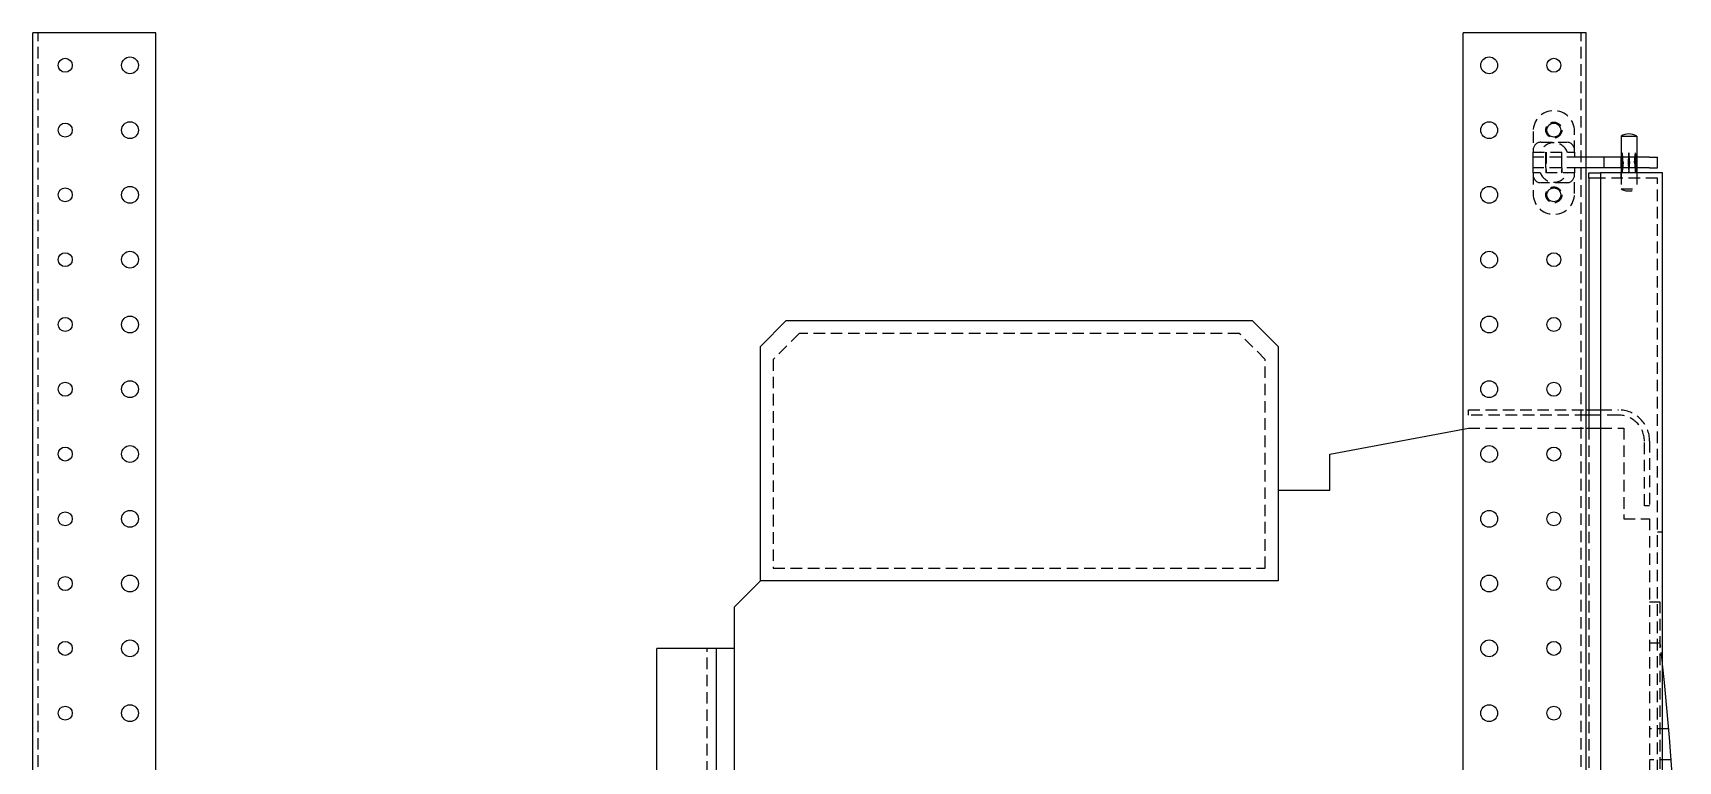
# Model space of a CAD drawing. Header units: millimetres. Extents: x -116965 to 323937, y 291661 to 566926.
# Drawn here: x -23870.7 to -23416.8, y 303395.3 to 303596 of the extents above; entities that cross this region are included whole.
import ezdxf

# ---------------------------------------------------------------- set-up
doc = ezdxf.new("R2010")
doc.units = ezdxf.units.MM
doc.linetypes.add('HIDDEN2', pattern=[4.7625, 3.175, -1.5875])
doc.layers.add('ALPHA', color=255, linetype='Continuous')
doc.layers.add('Pointille_Court', color=40, linetype='HIDDEN2', lineweight=25)

msp = doc.modelspace()

# ---------------------------------------------------------------- linework, layer by layer
at = {"layer": 'ALPHA'}
for p, q in [((-23870.739208, 302774.568384), (-23870.739208, 303595.996955)), ((-23836.810636, 303595.996955), (-23870.739208, 303595.996955)), ((-23836.810636, 302774.568384), (-23836.810636, 303595.996955)), ((-23476.096351, 302774.568384), (-23476.096351, 303595.996955)), ((-23442.167779, 303595.996955), (-23476.096351, 303595.996955)), ((-23442.167779, 302774.568384), (-23442.167779, 303595.996955)), ((-23432.524922, 303567.568384), (-23432.524922, 303561.711241)), ((-23432.524922, 303567.568384), (-23428.239208, 303567.568384)), ((-23428.239208, 303567.568384), (-23428.239208, 303561.711241)), ((-23437.167779, 303561.711241), (-23442.167779, 303561.711241)), ((-23437.167779, 303558.854098), (-23437.167779, 303561.711241)), ((-23424.667779, 303561.711241), (-23437.167779, 303561.711241)), ((-23424.667779, 303561.711241), (-23422.524922, 303561.711241)), ((-23422.524922, 303558.854098), (-23422.524922, 303561.711241)), ((-23437.167779, 303558.854098), (-23442.167779, 303558.854098)), ((-23441.453493, 303555.996955), (-23441.453493, 303557.425527)), ((-23441.453493, 303557.425527), (-23438.239208, 303557.425527)), ((-23441.453493, 303555.996955), (-23441.453493, 303492.068385)), ((-23438.239208, 303555.996955), (-23441.453493, 303555.996955)), ((-23421.096351, 303557.425527), (-23438.239208, 303557.425527)), ((-23438.239208, 303557.425527), (-23438.239208, 303133.854098)), ((-23424.667779, 303558.854098), (-23437.167779, 303558.854098)), ((-23432.524922, 303558.854098), (-23432.524922, 303557.425527)), ((-23428.239208, 303558.854098), (-23428.239208, 303557.425527)), ((-23424.667779, 303558.854098), (-23422.524922, 303558.854098)), ((-23421.096351, 303133.854098), (-23421.096351, 303557.425527)), ((-23670.024927, 303509.568382), (-23662.88207, 303516.711239)), ((-23662.88207, 303516.711239), (-23534.310641, 303516.711241)), ((-23534.310641, 303516.711241), (-23527.167784, 303509.568384)), ((-23670.024926, 303444.925524), (-23670.024927, 303509.568382)), ((-23527.167784, 303509.568384), (-23527.167783, 303444.925526)), ((-23442.167779, 303492.068385), (-23438.239208, 303492.068385)), ((-23438.239208, 303490.639814), (-23442.167779, 303490.639813)), ((-23441.453493, 303490.639813), (-23441.453493, 303487.068385)), ((-23512.882069, 303479.925527), (-23476.096351, 303486.801363)), ((-23442.167779, 303487.068385), (-23438.239208, 303487.068385)), ((-23512.882069, 303469.925527), (-23512.882069, 303479.925527)), ((-23527.167783, 303469.925526), (-23512.882069, 303469.925527)), ((-23677.167783, 303437.782667), (-23670.024926, 303444.925524)), ((-23527.167783, 303444.925526), (-23670.024926, 303444.925524)), ((-23677.167783, 303426.354096), (-23677.167783, 303437.782667)), ((-23682.167783, 303426.354096), (-23698.596354, 303426.354095)), ((-23698.596353, 303319.03267), (-23698.596354, 303426.354095)), ((-23682.167781, 303319.03267), (-23682.167783, 303426.354096)), ((-23677.167783, 303426.354096), (-23682.167783, 303426.354096)), ((-23677.167781, 303319.03267), (-23677.167783, 303426.354096))]:
    msp.add_line(p, q, dxfattribs=at)
for centre, radius in [((-23861.810636, 303587.068384), 1.928571), ((-23843.953493, 303587.068384), 2.321429), ((-23468.953493, 303587.068384), 2.321429), ((-23451.096351, 303587.068384), 1.928571), ((-23861.810636, 303569.211241), 1.928571), ((-23843.953493, 303569.211241), 2.321429), ((-23468.953493, 303569.211241), 2.321429), ((-23451.096351, 303569.211241), 1.928571), ((-23861.810636, 303551.354098), 1.928571), ((-23843.953493, 303551.354098), 2.321429), ((-23468.953493, 303551.354098), 2.321429), ((-23451.096351, 303551.354098), 1.928571), ((-23861.810636, 303533.496955), 1.928571), ((-23843.953493, 303533.496955), 2.321429), ((-23468.953493, 303533.496955), 2.321429), ((-23451.096351, 303533.496955), 1.928571), ((-23861.810636, 303515.639813), 1.928571), ((-23843.953493, 303515.639813), 2.321429), ((-23468.953493, 303515.639813), 2.321429), ((-23451.096351, 303515.639813), 1.928571), ((-23861.810636, 303497.78267), 1.928571), ((-23843.953493, 303497.78267), 2.321429), ((-23468.953493, 303497.78267), 2.321429), ((-23451.096351, 303497.78267), 1.928571), ((-23861.810636, 303479.925527), 1.928571), ((-23843.953493, 303479.925527), 2.321429), ((-23468.953493, 303479.925527), 2.321429), ((-23451.096351, 303479.925527), 1.928571), ((-23861.810636, 303462.068384), 1.928571), ((-23843.953493, 303462.068384), 2.321429), ((-23468.953493, 303462.068384), 2.321429), ((-23451.096351, 303462.068384), 1.928571), ((-23861.810636, 303444.211241), 1.928571), ((-23843.953493, 303444.211241), 2.321429), ((-23468.953493, 303444.211241), 2.321429), ((-23451.096351, 303444.211241), 1.928571), ((-23843.953493, 303426.354098), 2.321429), ((-23468.953493, 303426.354098), 2.321429), ((-23861.810636, 303426.354098), 1.928571), ((-23451.096351, 303426.354098), 1.928571), ((-23861.810636, 303408.496955), 1.928571), ((-23843.953493, 303408.496955), 2.321429), ((-23468.953493, 303408.496955), 2.321429), ((-23451.096351, 303408.496955), 1.928571)]:
    msp.add_circle(centre, radius, dxfattribs=at)
for centre, radius, start, end in [((-23430.382065, 303563.836241), 4.303571, 60.13716564, 119.86283436), ((-24184.935639, 303340.996945), 768.125, 353.944705031, 6.055294969)]:
    msp.add_arc(centre, radius, start, end, dxfattribs=at)
for centre, major_axis, ratio, start_param, end_param in [((-23430.382065, 303547.294213), (0.178496, -27.382401), 0.0779847629, 4.1053954977, 4.1573938823), ((-23430.382065, 303547.294213), (-1.940249, 27.382328), 0.0332164699, 0.9619575598, 1.0139559445), ((-23430.382065, 303547.294213), (1.940249, 27.382328), 0.0332164699, 5.2692293627, 5.3212277474), ((-23430.382065, 303547.294213), (-0.178496, -27.382401), 0.0779847629, 2.1257914248, 2.1777898095), ((-23430.382065, 303573.271126), (0.178496, 27.382401), 0.0779847629, 2.1257914248, 2.1777898095), ((-23430.382065, 303573.271126), (-1.940249, -27.382328), 0.0332164699, 5.2692293627, 5.3212277474), ((-23430.382065, 303573.271126), (1.940249, -27.382328), 0.0332164699, 0.9619575598, 1.0139559445), ((-23430.382065, 303573.271126), (-0.178496, 27.382401), 0.0779847629, 4.1053954977, 4.1573938823)]:
    msp.add_ellipse(centre, major_axis=major_axis, ratio=ratio, start_param=start_param, end_param=end_param, dxfattribs=at)
at = {"layer": 'Pointille_Court'}
for p, q in [((-23869.310636, 302774.568384), (-23869.310636, 303595.996955)), ((-23443.596351, 302774.568384), (-23443.596351, 303595.996955)), ((-23456.810636, 303568.854098), (-23456.810636, 303563.139813)), ((-23454.667779, 303565.854098), (-23447.524922, 303565.854098)), ((-23445.382065, 303563.139813), (-23445.382065, 303568.854098)), ((-23456.810636, 303563.139813), (-23445.382065, 303563.139813)), ((-23456.810636, 303561.711241), (-23456.810636, 303563.139813)), ((-23456.810636, 303558.854098), (-23456.810636, 303561.711241)), ((-23444.310636, 303561.711241), (-23456.810636, 303561.711241)), ((-23453.310636, 303561.711241), (-23453.310636, 303563.139813)), ((-23453.310636, 303558.854098), (-23453.310636, 303561.711241)), ((-23453.239208, 303563.139813), (-23453.239208, 303557.425527)), ((-23448.953493, 303563.139813), (-23448.953493, 303557.425527)), ((-23448.882065, 303561.711241), (-23448.882065, 303563.139813)), ((-23448.882065, 303558.854098), (-23448.882065, 303561.711241)), ((-23445.382065, 303563.139813), (-23445.382065, 303561.711241)), ((-23442.167779, 303561.711241), (-23444.310636, 303561.711241)), ((-23432.524922, 303561.711241), (-23432.524922, 303558.854098)), ((-23432.524922, 303558.854098), (-23432.524922, 303561.711241)), ((-23431.926423, 303560.28267), (-23432.347874, 303560.330122)), ((-23432.347874, 303560.235218), (-23431.926423, 303560.28267)), ((-23432.346192, 303560.28267), (-23432.106106, 303560.28267)), ((-23431.926423, 303560.28267), (-23432.344496, 303560.330252)), ((-23431.926423, 303560.28267), (-23432.344496, 303560.235088)), ((-23431.926423, 303560.28267), (-23432.237834, 303562.901717)), ((-23431.926423, 303560.28267), (-23432.237834, 303557.663622)), ((-23432.108616, 303560.330252), (-23431.926423, 303560.28267)), ((-23432.108616, 303560.235088), (-23431.926423, 303560.28267)), ((-23431.926423, 303560.28267), (-23432.106106, 303560.28267)), ((-23432.103599, 303560.330122), (-23431.926423, 303560.28267)), ((-23431.926423, 303560.28267), (-23432.103599, 303560.235218)), ((-23430.626339, 303560.330122), (-23430.382065, 303560.28267)), ((-23430.382065, 303560.28267), (-23430.626339, 303560.235218)), ((-23430.382065, 303560.28267), (-23430.62215, 303560.28267)), ((-23430.617945, 303560.330252), (-23430.382065, 303560.28267)), ((-23430.617945, 303560.235088), (-23430.382065, 303560.28267)), ((-23430.382065, 303560.28267), (-23430.382065, 303562.901717)), ((-23430.382065, 303560.28267), (-23430.146185, 303560.330252)), ((-23430.382065, 303560.28267), (-23430.13779, 303560.330122)), ((-23430.382065, 303560.28267), (-23430.382065, 303557.663622)), ((-23430.141979, 303560.28267), (-23430.382065, 303560.28267)), ((-23430.13779, 303560.235218), (-23430.382065, 303560.28267)), ((-23430.382065, 303560.28267), (-23430.146185, 303560.235088)), ((-23428.837707, 303560.28267), (-23428.526296, 303562.901717)), ((-23428.837707, 303560.28267), (-23428.655513, 303560.330252)), ((-23428.419634, 303560.330252), (-23428.837707, 303560.28267)), ((-23428.416256, 303560.330122), (-23428.837707, 303560.28267)), ((-23428.837707, 303560.28267), (-23428.66053, 303560.330122)), ((-23428.837707, 303560.28267), (-23428.526296, 303557.663622)), ((-23428.658023, 303560.28267), (-23428.837707, 303560.28267)), ((-23428.419634, 303560.235088), (-23428.837707, 303560.28267)), ((-23428.837707, 303560.28267), (-23428.416256, 303560.235218)), ((-23428.66053, 303560.235218), (-23428.837707, 303560.28267)), ((-23428.837707, 303560.28267), (-23428.655513, 303560.235088)), ((-23428.658023, 303560.28267), (-23428.417938, 303560.28267)), ((-23428.239208, 303561.711241), (-23428.239208, 303558.854098)), ((-23428.239208, 303558.854098), (-23428.239208, 303561.711241)), ((-23444.310636, 303558.854098), (-23456.810636, 303558.854098)), ((-23456.810636, 303557.425527), (-23456.810636, 303558.854098)), ((-23456.810636, 303557.425527), (-23456.810636, 303551.711241)), ((-23445.382065, 303557.425527), (-23456.810636, 303557.425527)), ((-23453.310636, 303558.854098), (-23453.310636, 303557.425527)), ((-23448.882065, 303558.854098), (-23448.882065, 303557.425527)), ((-23445.382065, 303558.854098), (-23445.382065, 303557.425527)), ((-23445.382065, 303551.711241), (-23445.382065, 303557.425527)), ((-23442.167779, 303558.854098), (-23444.310636, 303558.854098)), ((-23422.524922, 303555.996955), (-23438.239208, 303555.996955)), ((-23432.596351, 303557.425527), (-23432.596351, 303555.996955)), ((-23432.524922, 303557.425527), (-23432.524922, 303552.996955)), ((-23428.239208, 303557.425527), (-23428.239208, 303552.996955)), ((-23428.167779, 303557.425527), (-23428.167779, 303555.996955)), ((-23422.524922, 303135.28267), (-23422.524922, 303555.996955)), ((-23447.524922, 303554.711241), (-23454.667779, 303554.711241)), ((-23432.524922, 303552.996955), (-23428.239208, 303552.996955)), ((-23659.310641, 303513.13981), (-23666.453498, 303505.996953)), ((-23537.88207, 303513.139812), (-23659.310641, 303513.13981)), ((-23530.739212, 303505.996955), (-23537.88207, 303513.139812)), ((-23666.453498, 303505.996953), (-23666.453497, 303448.496953)), ((-23530.739212, 303448.496955), (-23530.739212, 303505.996955)), ((-23474.667784, 303492.068384), (-23442.167779, 303492.068385)), ((-23474.667784, 303490.639813), (-23474.667784, 303492.068384)), ((-23442.167779, 303490.639813), (-23474.667784, 303490.639813)), ((-23441.453493, 303492.068385), (-23441.453493, 303490.639813)), ((-23438.239208, 303492.068385), (-23433.239212, 303492.068385)), ((-23433.239212, 303490.639814), (-23438.239208, 303490.639814)), ((-23476.096351, 303486.801363), (-23474.667784, 303487.068384)), ((-23474.667784, 303487.068384), (-23442.167779, 303487.068385)), ((-23441.453493, 303487.068385), (-23441.453493, 303203.139813)), ((-23438.239208, 303487.068385), (-23431.810641, 303487.068385)), ((-23431.810641, 303487.068385), (-23431.81064, 303462.068385)), ((-23426.096355, 303465.639814), (-23426.096355, 303483.496957)), ((-23424.667784, 303483.496957), (-23424.667783, 303465.639814)), ((-23424.667783, 303465.639814), (-23426.096355, 303465.639814)), ((-23431.81064, 303462.068385), (-23424.667783, 303462.068385)), ((-23424.667783, 303462.068385), (-23424.667779, 303203.139814)), ((-23422.524922, 303458.496955), (-23421.096351, 303458.496955)), ((-23666.453497, 303448.496953), (-23530.739212, 303448.496955)), ((-23424.667783, 303439.211242), (-23421.81064, 303439.211242)), ((-23421.81064, 303439.211242), (-23421.810637, 303253.496957)), ((-23684.667781, 303334.925524), (-23684.667783, 303426.354096)), ((-23421.729078, 303427.782671), (-23424.667783, 303427.782671)), ((-23419.416228, 303404.211242), (-23424.667782, 303404.211242)), ((-23418.756696, 303395.639814), (-23424.667782, 303395.639814))]:
    msp.add_line(p, q, dxfattribs=at)
for centre in [(-23451.096351, 303569.211241), (-23451.096351, 303551.354098)]:
    msp.add_circle(centre, 2.214286, dxfattribs=at)
for centre, radius, start, end in [((-23451.096351, 303568.854098), 5.714286, 0, 180), ((-23454.667779, 303563.711241), 2.142857, 90, 180), ((-23451.096351, 303561.691152), 4.020089, 21.12202138, 158.87797862), ((-23447.524922, 303563.711241), 2.142857, 0, 90), ((-23454.667779, 303556.854098), 2.142857, 180, 270), ((-23451.096351, 303558.874188), 4.020089, 201.12202138, 338.87797862), ((-23447.524922, 303556.854098), 2.142857, 270, 0), ((-23451.096351, 303551.711241), 5.714286, 180, 0), ((-23430.382065, 303556.729098), 4.303571, 240.13716564, 299.86283436), ((-23433.239212, 303483.496956), 8.571429, 0.00000085, 90.00000085), ((-23433.239212, 303483.496956), 7.142857, 0.00000085, 90.00000085), ((-24184.935639, 303340.996945), 768.125, 6.055294969, 6.5409767)]:
    msp.add_arc(centre, radius, start, end, dxfattribs=at)
for centre, major_axis, ratio, start_param, end_param in [((-23430.382065, 303560.037833), (-2.142787, 0.255972), 0.0676868882, 5.8779727804, 5.8819151496), ((-23430.382065, 303573.271126), (0.178496, 27.382401), 0.0779847629, 2.0635467155, 2.0655141579), ((-23430.382065, 303547.294213), (0.178496, -27.382401), 0.0779847629, 4.2176711493, 4.2196385917), ((-23430.382065, 303560.527507), (2.142787, 0.255972), 0.0676868882, 3.5428628112, 3.5468051803), ((-23430.382065, 303547.294213), (0.178496, -27.382401), 0.0779847629, 4.1573938823, 4.2156962226), ((-23430.382065, 303573.271126), (0.178496, 27.382401), 0.0779847629, 2.0674890846, 2.1257914248), ((-23430.382065, 303547.294213), (-1.940249, 27.382328), 0.0332164699, 1.0139559445, 1.0722582847), ((-23430.382065, 303573.271126), (-1.940249, -27.382328), 0.0332164699, 5.2109270225, 5.2692293627), ((-23430.382065, 303560.037833), (-2.142787, 0.255972), 0.0676868882, 5.6534289616, 5.6573713307), ((-23430.382065, 303560.527507), (2.142787, 0.255972), 0.0676868882, 3.7674066301, 3.7713489992), ((-23430.382065, 303573.271126), (-1.940249, -27.382328), 0.0332164699, 5.2069846534, 5.2089520958), ((-23430.382065, 303547.294213), (-1.940249, 27.382328), 0.0332164699, 1.0742332114, 1.0762006538), ((-23430.382065, 303560.037833), (-2.142857, 0), 0.1372965938, 4.8226897053, 4.8266320744), ((-23430.382065, 303573.271126), (1.764181, -27.382292), 0.0444209743, 5.2017690771, 5.2037365195), ((-23430.382065, 303547.294213), (1.764181, 27.382292), 0.0444209743, 1.0794487877, 1.0814162301), ((-23430.382065, 303560.527507), (2.142857, 0), 0.1372965938, 4.5981458864, 4.6020882555), ((-23430.382065, 303547.294213), (1.764181, 27.382292), 0.0444209743, 0.9671731361, 1.077473861), ((-23430.382065, 303573.271126), (1.764181, -27.382292), 0.0444209743, 5.2057114462, 5.3160121711), ((-23430.382065, 303547.294213), (-1.764181, 27.382292), 0.0444209743, 5.2057114462, 5.3160121711), ((-23430.382065, 303573.271126), (-1.764181, -27.382292), 0.0444209743, 0.9671731361, 1.077473861), ((-23430.382065, 303560.037833), (-2.142857, 0), 0.1372965938, 4.5981458864, 4.6020882555), ((-23430.382065, 303560.527507), (2.142857, 0), 0.1372965938, 4.8226897053, 4.8266320744), ((-23430.382065, 303573.271126), (-1.764181, -27.382292), 0.0444209743, 1.0794487877, 1.0814162301), ((-23430.382065, 303547.294213), (-1.764181, 27.382292), 0.0444209743, 5.2017690771, 5.2037365195), ((-23430.382065, 303560.037833), (-2.142787, -0.255972), 0.0676868882, 3.7674066301, 3.7713489992), ((-23430.382065, 303573.271126), (1.940249, -27.382328), 0.0332164699, 1.0742332114, 1.0762006538), ((-23430.382065, 303547.294213), (1.940249, 27.382328), 0.0332164699, 5.2069846534, 5.2089520958), ((-23430.382065, 303560.527507), (2.142787, -0.255972), 0.0676868882, 5.6534289616, 5.6573713307), ((-23430.382065, 303547.294213), (1.940249, 27.382328), 0.0332164699, 5.2109270225, 5.2692293627), ((-23430.382065, 303573.271126), (1.940249, -27.382328), 0.0332164699, 1.0139559445, 1.0722582847), ((-23430.382065, 303547.294213), (-0.178496, -27.382401), 0.0779847629, 2.0674890846, 2.1257914248), ((-23430.382065, 303573.271126), (-0.178496, 27.382401), 0.0779847629, 4.1573938823, 4.2156962226), ((-23430.382065, 303560.037833), (-2.142787, -0.255972), 0.0676868882, 3.5428628112, 3.5468051803), ((-23430.382065, 303560.527507), (2.142787, -0.255972), 0.0676868882, 5.8779727804, 5.8819151496), ((-23430.382065, 303573.271126), (-0.178496, 27.382401), 0.0779847629, 4.2176711493, 4.2196385917), ((-23430.382065, 303547.294213), (-0.178496, -27.382401), 0.0779847629, 2.0635467155, 2.0655141579)]:
    msp.add_ellipse(centre, major_axis=major_axis, ratio=ratio, start_param=start_param, end_param=end_param, dxfattribs=at)

doc.saveas('drawing.dxf')
